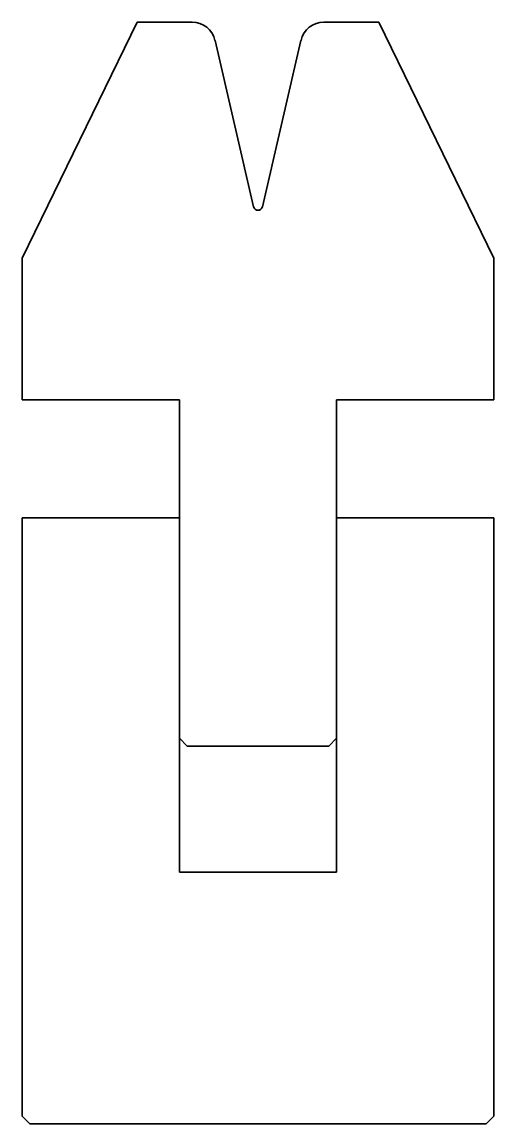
# Model space of a CAD drawing. Header units: millimetres. Extents: x -30 to 30, y 0 to 140.
import ezdxf

# ---------------------------------------------------------------- set-up
doc = ezdxf.new("R2010")
doc.units = ezdxf.units.MM
doc.header["$LTSCALE"] = 5
doc.layers.add('2', color=7, linetype='Continuous', lineweight=18)

msp = doc.modelspace()

# ---------------------------------------------------------------- linework, layer by layer
at = {"layer": '2', "color": 7, "linetype": 'Continuous', "lineweight": 35}
for p, q in [((8.39, 140), (15.37, 140)), ((15.37, 140), (30, 110)), ((-30, 110), (-15.37, 140)), ((-15.37, 140), (-8.39, 140)), ((-5.46, 137.67), (-0.58, 116.54)), ((0.58, 116.54), (5.46, 137.67)), ((-30, 92), (-30, 110)), ((30, 110), (30, 92)), ((-10, 92), (-30, 92)), ((-10, 32), (-10, 92)), ((30, 92), (10, 92)), ((10, 32), (10, 92)), ((-10, 77), (-30, 77)), ((-30, 77), (-30, 1)), ((30, 77), (10, 77)), ((30, 1), (30, 77)), ((-9, 48), (-10, 49)), ((9, 48), (-9, 48)), ((10, 49), (9, 48)), ((10, 32), (-10, 32)), ((-30, 1), (-29, 0)), ((-29, 0), (29, 0)), ((29, 0), (30, 1))]:
    msp.add_line(p, q, dxfattribs=at)
for centre, radius, start, end in [((-8.39, 137), 3, 13, 90), ((8.39, 137), 3, 90, 167), ((0, 116.68), 0.6, 193, 347)]:
    msp.add_arc(centre, radius, start, end, dxfattribs=at)

doc.saveas('drawing.dxf')
